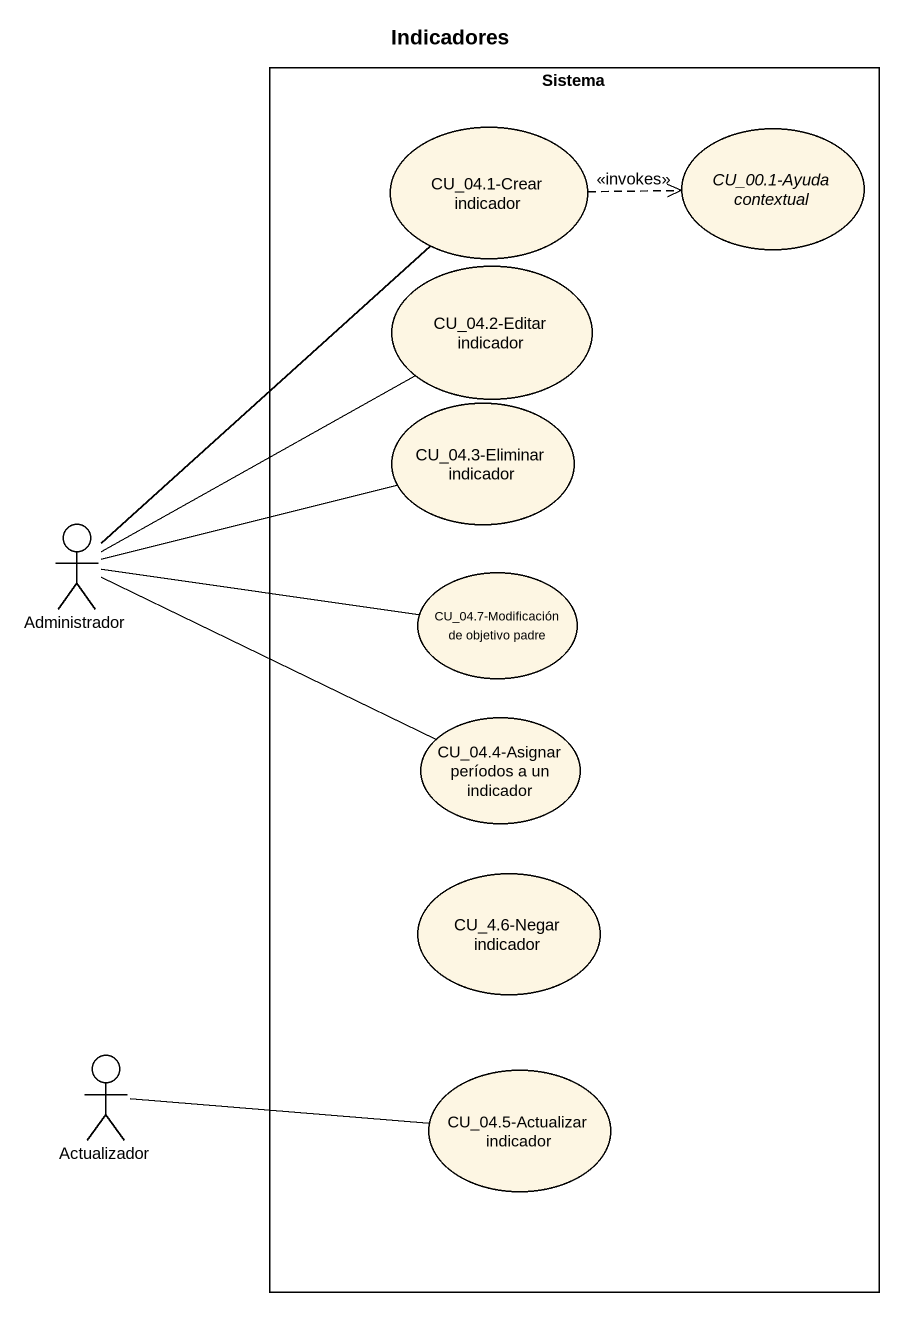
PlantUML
@startuml
title Indicadores
rectangle Sistema {
  usecase "CU_04.1-Crear indicador" as CU_04_1_Crear_indicador
  usecase "CU_00.1-Ayuda contextual" as CU_00_1_Ayuda_contextual
  usecase "CU_04.2-Editar indicador" as CU_04_2_Editar_indicador
  usecase "CU_04.3-Eliminar indicador" as CU_04_3_Eliminar_indicador
  usecase "CU_04.7-Modificación de objetivo padre" as CU_04_7_Modificación_de
  usecase "CU_04.4-Asignar períodos a un indicador" as CU_04_4_Asignar_períodos_a
  usecase "CU_4.6-Negar indicador" as CU_4_6_Negar_indicador
  usecase "CU_04.5-Actualizar indicador" as CU_04_5_Actualizar_indicador
}
actor Administrador
actor Actualizador
CU_04_1_Crear_indicador .right.> CU_00_1_Ayuda_contextual : <<invokes>>
Administrador -up- CU_04_1_Crear_indicador
Administrador -up- CU_04_2_Editar_indicador
Administrador -right- CU_04_3_Eliminar_indicador
Administrador -right- CU_04_7_Modificación_de
Administrador -right- CU_04_4_Asignar_períodos_a
Actualizador -right- CU_04_5_Actualizar_indicador
@enduml
